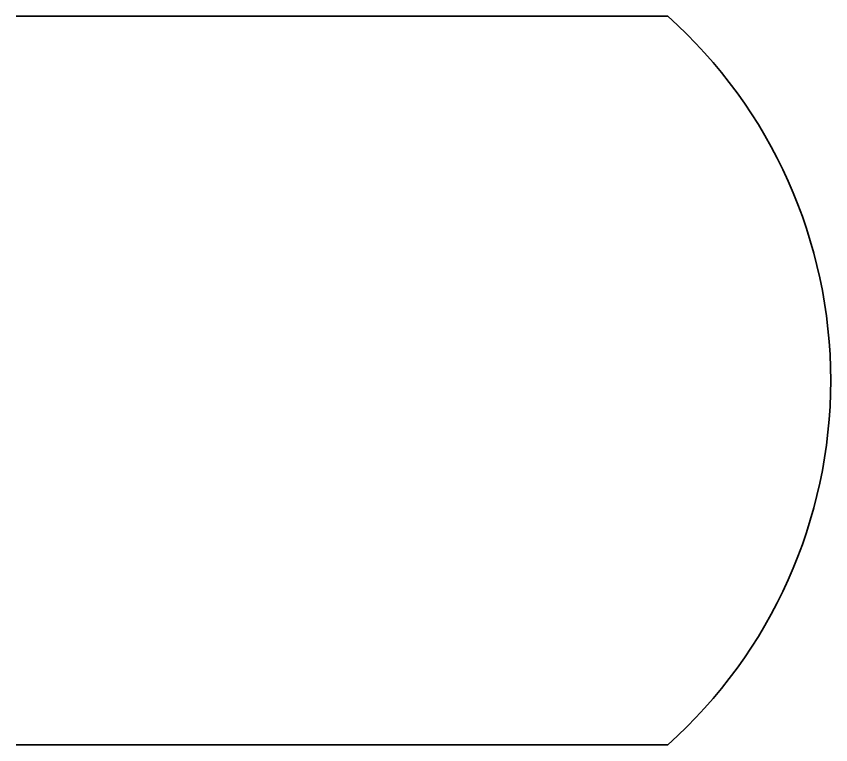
# Model space of a CAD drawing. Extents: x 383 to 866, y 155 to 681.
# Drawn here: x 774.59 to 779.59, y 417.7 to 422.17 of the extents above; entities that cross this region are included whole.
import ezdxf

# ---------------------------------------------------------------- set-up
doc = ezdxf.new("R2010")
doc.units = 0

msp = doc.modelspace()

# ---------------------------------------------------------------- linework, layer by layer
at = {"color": 7, "lineweight": 35, "ltscale": 0.006122}
msp.add_line((774.8339, 422.1677), (774.589, 422.1677), dxfattribs=at)
at = {"color": 7, "lineweight": 35, "ltscale": 0.093878}
for p, q in [((778.589, 422.1677), (774.8339, 422.1677)), ((778.589, 417.6956), (774.8339, 417.6956))]:
    msp.add_line(p, q, dxfattribs=at)
at = {"color": 7, "lineweight": 35, "ltscale": 0.09388}
msp.add_line((778.3442, 417.6956), (774.589, 417.6956), dxfattribs=at)
at = {"color": 7, "lineweight": 35}
for start, end in [(0, 48.1897), (311.8103, 0)]:
    msp.add_arc((776.589, 419.9316), 3, start, end, dxfattribs=at)

doc.saveas('drawing.dxf')
